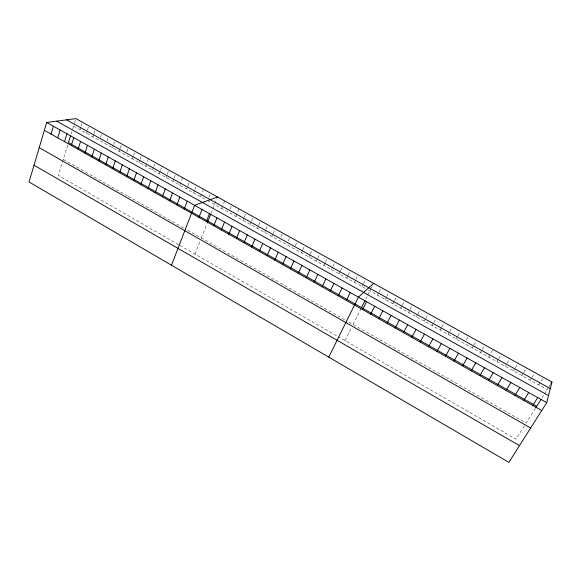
<?xml version="1.0" encoding="UTF-8"?>
<svg xmlns="http://www.w3.org/2000/svg" width="581" height="581" viewBox="0 0 581 581"><rect width="100%" height="100%" fill="white"/><g stroke="black" fill="none" stroke-linecap="round" stroke-linejoin="round"><path stroke-width="0.44" stroke-dasharray="2.9 2.18" d="M67.716 145.032L58.296 175.382L179.13 245.015M71.143 133.986L71.877 131.626M72.61 129.243L74.368 123.593M74.622 122.765L75.908 118.618M80.011 129.65L80.795 127.159M81.057 126.331L82.357 122.184M86.46 133.238L87.252 130.747M87.513 129.919L88.835 125.772M92.938 136.84L93.737 134.349M94.006 133.521L95.342 129.367M100.52 137.138L101.871 132.984M107.071 140.769L108.436 136.622M112.54 147.741L113.368 145.25M113.644 144.422L115.031 140.268M119.127 151.409L119.969 148.918M120.252 148.09L121.654 143.928M126.883 151.772L128.307 147.61M132.403 158.795L133.26 156.304M133.55 155.468L134.988 151.307M139.084 162.513L139.956 160.015M140.246 159.187L141.699 155.025M145.795 166.246L148.438 158.758M152.534 169.993L153.428 167.495M153.725 166.667L155.214 162.506M159.303 173.763L160.203 171.264M160.509 170.429L162.012 166.268M166.101 177.546L167.016 175.048M167.321 174.213L168.846 170.051M172.935 181.352L173.864 178.846M174.169 178.018L175.709 173.85M179.798 185.165L182.608 177.663M186.697 189.007L187.641 186.501M187.953 185.666L189.537 181.497M193.618 192.856L194.577 190.357M194.896 189.522L196.494 185.346M200.576 196.727L203.488 189.217M208.877 197.279L209.857 194.773M194.94 254.129L200.089 241.122M201.309 238.043L207.032 223.605M211.121 213.278L212.377 210.111M213.009 208.514L217.563 197.01M221.644 208.448L224.651 200.932M230.083 209.051L231.775 204.875M235.85 216.35L238.929 208.833M243.003 220.33L244.042 217.824M244.383 216.989L246.119 212.806M250.186 224.331L251.239 221.819M251.588 220.983L253.338 216.807M257.405 228.348L258.363 226.089M258.683 225.334L260.593 220.816M264.66 232.378L265.626 230.12M265.945 229.372L267.885 224.854M271.944 236.438L272.925 234.179M273.244 233.424L275.205 228.907M280.913 236.743L282.562 232.981M288.285 240.832L289.955 237.07M295.359 245.698L297.385 241.18M301.43 252.844L302.454 250.585M302.795 249.83L304.843 245.305M308.896 256.991L309.927 254.732M310.276 253.977L312.338 249.46M316.391 261.159L317.437 258.901M317.785 258.146L319.877 253.628M323.922 265.35L324.975 263.091M325.331 262.336L327.444 257.811M331.482 269.562L332.557 267.304M332.913 266.548L335.048 262.024M339.086 273.796L340.168 271.53M340.531 270.775L342.696 266.251M346.726 278.045L347.823 275.779M348.186 275.024L350.372 270.499M354.403 282.315L355.507 280.049M355.877 279.294L358.085 274.769M362.116 286.607L363.234 284.341M363.604 283.586L365.841 279.062M345.049 340.626L351.549 327.611M353.088 324.525L361.121 308.431M365.877 298.91L367.069 296.521M367.867 294.923L370.998 288.655M371.375 287.9L372.123 286.389M377.527 295.177L378.667 292.918M379.044 292.163L381.332 287.639M385.218 299.462L386.372 297.196M386.757 296.441L389.067 291.916M392.952 303.761L394.121 301.495M394.506 300.747L396.838 296.216M400.723 308.083L401.899 305.824M402.292 305.069L404.652 300.537M408.523 312.425L409.721 310.167M410.113 309.412L412.495 304.88M416.374 316.79L417.572 314.524M417.979 313.776L420.383 309.245M424.253 321.177L425.466 318.911M425.873 318.156L428.306 313.631M432.17 325.585L433.404 323.319M433.811 322.564L436.273 318.039M440.129 330.008L441.371 327.749M441.785 326.994L444.269 322.47M448.125 334.46L449.382 332.194M449.803 331.439L452.308 326.914M456.165 338.934L457.429 336.668M457.857 335.912L460.392 331.388M466.376 339.653L468.511 335.883M472.353 347.939L473.646 345.673M474.081 344.918L476.667 340.393M480.502 352.471L481.816 350.212M482.252 349.457L484.874 344.932M488.701 357.032L493.109 349.493M496.937 361.614L498.273 359.356M498.716 358.6L501.388 354.076M505.209 366.219L506.559 363.96M507.01 363.205L509.711 358.68M513.524 370.845L514.889 368.586M515.347 367.831L518.078 363.307M521.883 375.5L523.263 373.234M523.721 372.479L526.48 367.962M530.286 380.17L531.68 377.911M532.138 377.156L534.927 372.632M538.725 384.869L540.599 381.855M541.071 381.1L543.417 377.33M524.418 425.8L516.015 439.149L338.316 336.748M535.377 408.378L526.11 423.106L346.276 320.639M541.942 397.956L543.685 395.182M544.571 393.78L548.631 387.324M549.103 386.576L550.999 383.562M73.598 126.077L206.015 199.755M207.57 200.619L365.217 288.329M368.318 290.057L547.208 389.59M63.256 159.383L127.406 195.935M128.132 196.349L186.087 229.372M187.598 230.229L345.521 320.211M179.878 245.443L337.568 336.319"/><path stroke-width="0.87" d="M546.736 402.64L551.95 382.051L75.908 118.618L46.691 122.46L29.05 181.984L508.862 462.382L546.736 402.64L46.691 122.46M51.055 134.058L53.408 126.222M57.766 137.842L60.155 130.006M64.52 141.648L66.931 133.804M70.65 135.562L68.464 142.621L536.713 406.257M71.296 145.468L73.743 137.624M78.108 149.302L80.585 141.452M84.949 153.159L87.462 145.308M91.82 157.03L94.369 149.179M98.726 160.922L101.312 153.064M105.669 164.83L108.284 156.972M112.641 168.759L115.292 160.901M119.642 172.71L122.33 164.844M126.68 176.675L129.403 168.802M133.753 180.655L136.506 172.789M140.856 184.664L143.645 176.784M147.995 188.68L150.82 180.807M155.171 192.725L158.032 184.845M162.375 196.785L165.273 188.905M169.623 200.866L172.55 192.986M176.9 204.97L179.87 197.082M184.206 209.087L187.22 201.2M171.489 265.219L194.599 205.34L217.563 197.01M198.942 217.388L202.021 209.494M206.357 221.564L209.48 213.67M207.352 222.799L210.801 214.077M213.815 225.769L216.974 217.875M221.303 229.989L224.506 222.095M228.834 234.23L232.073 226.329M236.402 238.493L239.677 230.592M244.005 242.778L247.317 234.877M251.646 247.085L255.001 239.176M259.322 251.406L262.721 243.504M267.035 255.756L270.477 247.847M274.791 260.128L278.27 252.219M282.584 264.515L286.106 256.606M290.413 268.93L293.979 261.022M298.285 273.368L301.895 265.452M306.202 277.82L309.847 269.911M314.147 282.301L317.843 274.392M322.143 286.803L325.876 278.887M330.175 291.328L333.952 283.419M338.244 295.882L342.071 287.965M346.356 300.45L350.227 292.534M328.752 357.126L358.426 297.131L373.634 283.375M361.527 307.625L365.086 300.5M362.573 309.586L366.531 301.67M370.671 314.154L374.68 306.238M378.819 318.737L382.864 310.82M386.997 323.348L391.1 315.432M395.225 327.982L399.372 320.066M403.49 332.644L407.68 324.728M411.798 337.321L416.04 329.405M420.15 342.027L424.442 334.111M428.546 346.763L432.881 338.846M436.985 351.512L441.371 343.596M445.467 356.291L449.897 348.382M453.993 361.099L458.474 353.183M462.556 365.921L467.095 358.012M471.176 370.78L475.759 362.871M479.833 375.653L484.467 367.751M488.534 380.562L493.225 372.653M497.285 385.493L502.02 377.585M506.08 390.447L510.873 382.545M514.926 395.429L519.77 387.527M523.808 400.44L528.71 392.538M532.748 405.473L537.701 397.571M535.827 407.673L541.064 399.35M550.999 383.562L551.95 382.051M66.59 119.846L550.294 388.58M56.662 121.153L548.522 395.574M44.367 130.297L541.732 410.535M39.225 147.654L530.656 427.994M34.018 165.222L519.487 445.62"/></g></svg>
